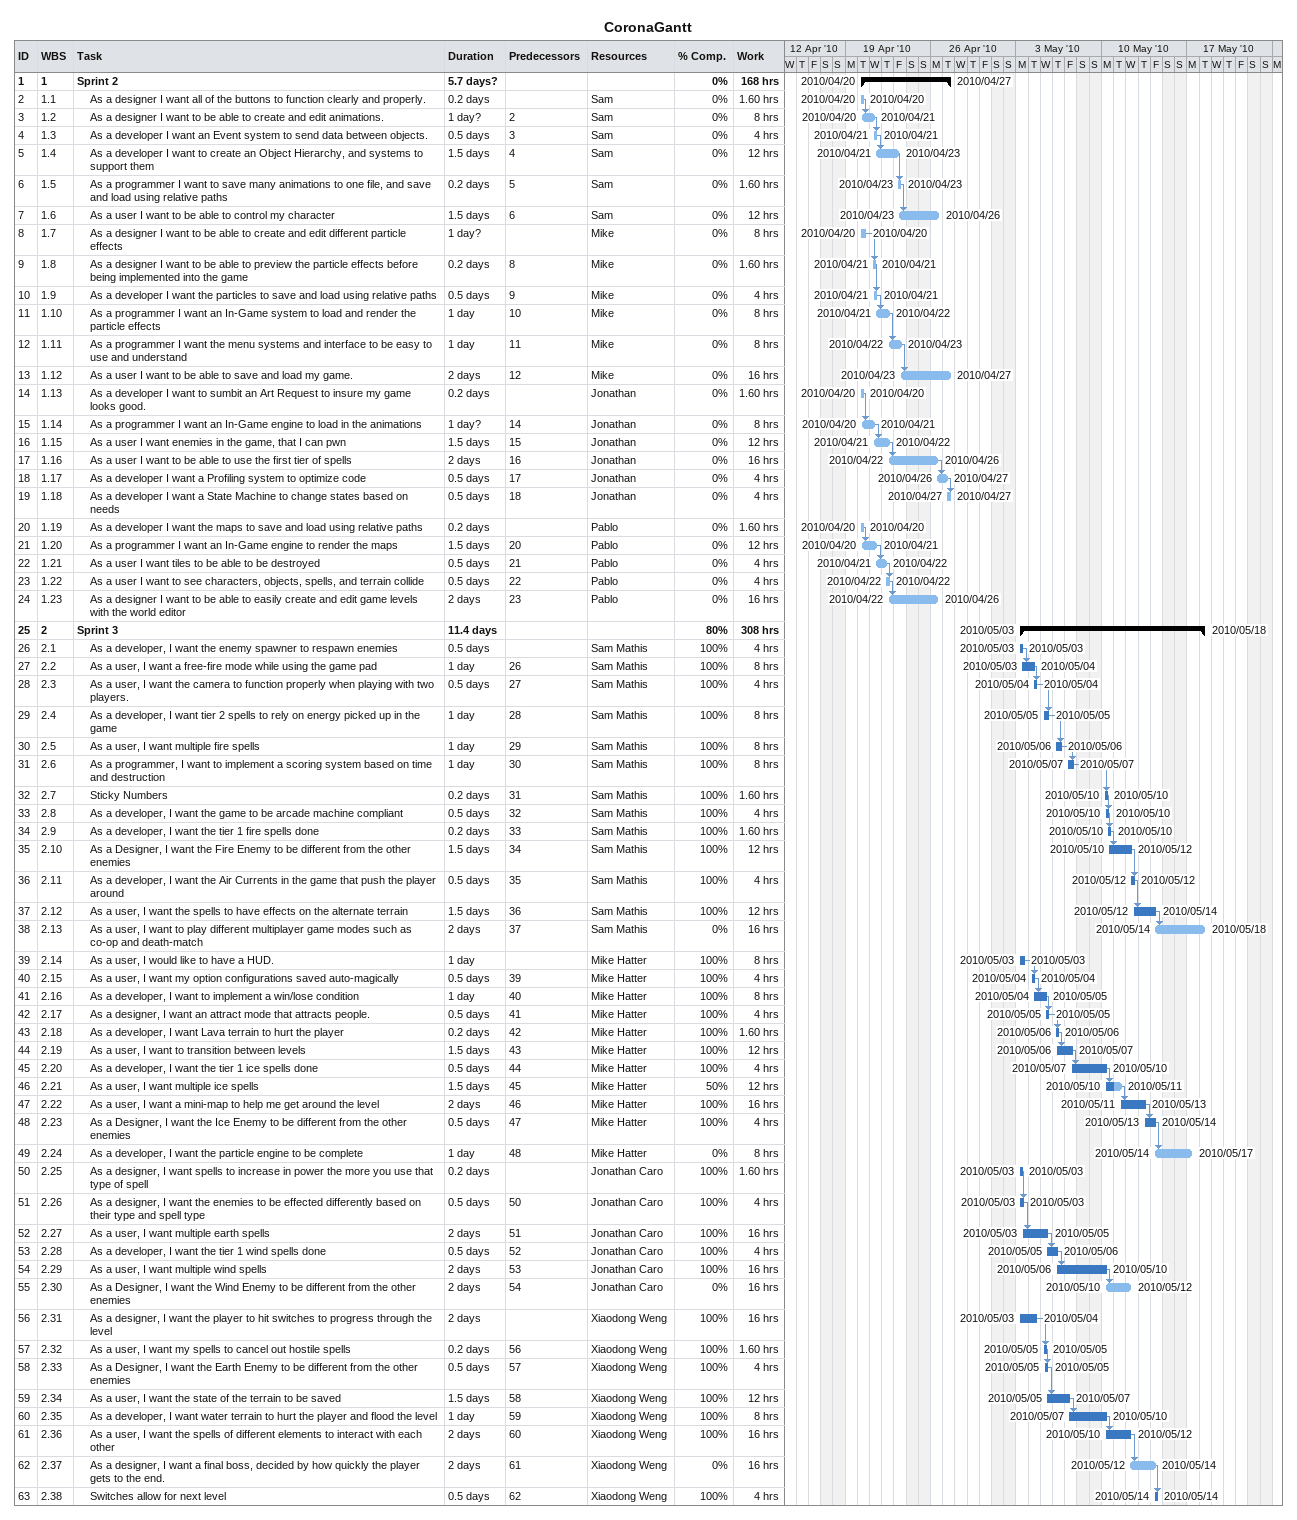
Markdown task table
CoronaGantt

| ID | WBS | Task | Duration | Start | Finish | Predecessors | Resources | % complete | Work (h) |
|---|---|---|---|---|---|---|---|---|---|
| 1 | 1 | **Sprint 2** | 5.7d? | 2010-04-20 | 2010-04-27 |  |  | 0 | 168 |
| 2 | 1.1 | As a designer I want all of the buttons to function clearly and properly. | 0.2d | 2010-04-20 | 2010-04-20 |  | Sam | 0 | 1.60 |
| 3 | 1.2 | As a designer I want to be able to create and edit animations. | 1d? | 2010-04-20 | 2010-04-21 | 2 | Sam | 0 | 8 |
| 4 | 1.3 | As a developer I want an Event system to send data between objects. | 0.5d | 2010-04-21 | 2010-04-21 | 3 | Sam | 0 | 4 |
| 5 | 1.4 | As a developer I want to create an Object Hierarchy, and systems to support them | 1.5d | 2010-04-21 | 2010-04-23 | 4 | Sam | 0 | 12 |
| 6 | 1.5 | As a programmer I want to save many animations to one file, and save and load using relative paths | 0.2d | 2010-04-23 | 2010-04-23 | 5 | Sam | 0 | 1.60 |
| 7 | 1.6 | As a user I want to be able to control my character | 1.5d | 2010-04-23 | 2010-04-26 | 6 | Sam | 0 | 12 |
| 8 | 1.7 | As a designer I want to be able to create and edit different particle effects | 1d? | 2010-04-20 | 2010-04-20 |  | Mike | 0 | 8 |
| 9 | 1.8 | As a designer I want to be able to preview the particle effects before being implemented into the game | 0.2d | 2010-04-21 | 2010-04-21 | 8 | Mike | 0 | 1.60 |
| 10 | 1.9 | As a developer I want the particles to save and load using relative paths | 0.5d | 2010-04-21 | 2010-04-21 | 9 | Mike | 0 | 4 |
| 11 | 1.10 | As a programmer I want an In-Game system to load and render the particle effects | 1d | 2010-04-21 | 2010-04-22 | 10 | Mike | 0 | 8 |
| 12 | 1.11 | As a programmer I want the menu systems and interface to be easy to use and understand | 1d | 2010-04-22 | 2010-04-23 | 11 | Mike | 0 | 8 |
| 13 | 1.12 | As a user I want to be able to save and load my game. | 2d | 2010-04-23 | 2010-04-27 | 12 | Mike | 0 | 16 |
| 14 | 1.13 | As a developer I want to sumbit an Art Request to insure my game looks good. | 0.2d | 2010-04-20 | 2010-04-20 |  | Jonathan | 0 | 1.60 |
| 15 | 1.14 | As a programmer I want an In-Game engine to load in the animations | 1d? | 2010-04-20 | 2010-04-21 | 14 | Jonathan | 0 | 8 |
| 16 | 1.15 | As a user I want enemies in the game, that I can pwn | 1.5d | 2010-04-21 | 2010-04-22 | 15 | Jonathan | 0 | 12 |
| 17 | 1.16 | As a user I want to be able to use the first tier of spells | 2d | 2010-04-22 | 2010-04-26 | 16 | Jonathan | 0 | 16 |
| 18 | 1.17 | As a developer I want a Profiling system to optimize code | 0.5d | 2010-04-26 | 2010-04-27 | 17 | Jonathan | 0 | 4 |
| 19 | 1.18 | As a developer I want a State Machine to change states based on needs | 0.5d | 2010-04-27 | 2010-04-27 | 18 | Jonathan | 0 | 4 |
| 20 | 1.19 | As a developer I want the maps to save and load using relative paths | 0.2d | 2010-04-20 | 2010-04-20 |  | Pablo | 0 | 1.60 |
| 21 | 1.20 | As a programmer I want an In-Game engine to render the maps | 1.5d | 2010-04-20 | 2010-04-21 | 20 | Pablo | 0 | 12 |
| 22 | 1.21 | As a user I want tiles to be able to be destroyed | 0.5d | 2010-04-21 | 2010-04-22 | 21 | Pablo | 0 | 4 |
| 23 | 1.22 | As a user I want to see characters, objects, spells, and terrain collide | 0.5d | 2010-04-22 | 2010-04-22 | 22 | Pablo | 0 | 4 |
| 24 | 1.23 | As a designer I want to be able to easily create and edit game levels with the world editor | 2d | 2010-04-22 | 2010-04-26 | 23 | Pablo | 0 | 16 |
| 25 | 2 | **Sprint 3** | 11.4d | 2010-05-03 | 2010-05-18 |  |  | 80 | 308 |
| 26 | 2.1 | As a developer, I want the enemy spawner to respawn enemies | 0.5d | 2010-05-03 | 2010-05-03 |  | Sam Mathis | 100 | 4 |
| 27 | 2.2 | As a user, I want a free-fire mode while using the game pad | 1d | 2010-05-03 | 2010-05-04 | 26 | Sam Mathis | 100 | 8 |
| 28 | 2.3 | As a user, I want the camera to function properly when playing with two players. | 0.5d | 2010-05-04 | 2010-05-04 | 27 | Sam Mathis | 100 | 4 |
| 29 | 2.4 | As a developer, I want tier 2 spells to rely on energy picked up in the game | 1d | 2010-05-05 | 2010-05-05 | 28 | Sam Mathis | 100 | 8 |
| 30 | 2.5 | As a user, I want multiple fire spells | 1d | 2010-05-06 | 2010-05-06 | 29 | Sam Mathis | 100 | 8 |
| 31 | 2.6 | As a programmer, I want to implement a scoring system based on time and destruction | 1d | 2010-05-07 | 2010-05-07 | 30 | Sam Mathis | 100 | 8 |
| 32 | 2.7 | Sticky Numbers | 0.2d | 2010-05-10 | 2010-05-10 | 31 | Sam Mathis | 100 | 1.60 |
| 33 | 2.8 | As a developer, I want the game to be arcade machine compliant | 0.5d | 2010-05-10 | 2010-05-10 | 32 | Sam Mathis | 100 | 4 |
| 34 | 2.9 | As a developer, I want the tier 1 fire spells done | 0.2d | 2010-05-10 | 2010-05-10 | 33 | Sam Mathis | 100 | 1.60 |
| 35 | 2.10 | As a Designer, I want the Fire Enemy to be different from the other enemies | 1.5d | 2010-05-10 | 2010-05-12 | 34 | Sam Mathis | 100 | 12 |
| 36 | 2.11 | As a developer, I want the Air Currents in the game that push the player around | 0.5d | 2010-05-12 | 2010-05-12 | 35 | Sam Mathis | 100 | 4 |
| 37 | 2.12 | As a user, I want the spells to have effects on the alternate terrain | 1.5d | 2010-05-12 | 2010-05-14 | 36 | Sam Mathis | 100 | 12 |
| 38 | 2.13 | As a user, I want to play different multiplayer game modes such as co-op and death-match | 2d | 2010-05-14 | 2010-05-18 | 37 | Sam Mathis | 0 | 16 |
| 39 | 2.14 | As a user, I would like to have a HUD. | 1d | 2010-05-03 | 2010-05-03 |  | Mike Hatter | 100 | 8 |
| 40 | 2.15 | As a user, I want my option configurations saved auto-magically | 0.5d | 2010-05-04 | 2010-05-04 | 39 | Mike Hatter | 100 | 4 |
| 41 | 2.16 | As a developer, I want to implement a win/lose condition | 1d | 2010-05-04 | 2010-05-05 | 40 | Mike Hatter | 100 | 8 |
| 42 | 2.17 | As a designer, I want an attract mode that attracts people. | 0.5d | 2010-05-05 | 2010-05-05 | 41 | Mike Hatter | 100 | 4 |
| 43 | 2.18 | As a developer, I want Lava terrain to hurt the player | 0.2d | 2010-05-06 | 2010-05-06 | 42 | Mike Hatter | 100 | 1.60 |
| 44 | 2.19 | As a user, I want to transition between levels | 1.5d | 2010-05-06 | 2010-05-07 | 43 | Mike Hatter | 100 | 12 |
| 45 | 2.20 | As a developer, I want the tier 1 ice spells done | 0.5d | 2010-05-07 | 2010-05-10 | 44 | Mike Hatter | 100 | 4 |
| 46 | 2.21 | As a user, I want multiple ice spells | 1.5d | 2010-05-10 | 2010-05-11 | 45 | Mike Hatter | 50 | 12 |
| 47 | 2.22 | As a user, I want a mini-map to help me get around the level | 2d | 2010-05-11 | 2010-05-13 | 46 | Mike Hatter | 100 | 16 |
| 48 | 2.23 | As a Designer, I want the Ice Enemy to be different from the other enemies | 0.5d | 2010-05-13 | 2010-05-14 | 47 | Mike Hatter | 100 | 4 |
| 49 | 2.24 | As a developer, I want the particle engine to be complete | 1d | 2010-05-14 | 2010-05-17 | 48 | Mike Hatter | 0 | 8 |
| 50 | 2.25 | As a designer, I want spells to increase in power the more you use that type of spell | 0.2d | 2010-05-03 | 2010-05-03 |  | Jonathan Caro | 100 | 1.60 |
| 51 | 2.26 | As a designer, I want the enemies to be effected differently based on their type and spell type | 0.5d | 2010-05-03 | 2010-05-03 | 50 | Jonathan Caro | 100 | 4 |
| 52 | 2.27 | As a user, I want multiple earth spells | 2d | 2010-05-03 | 2010-05-05 | 51 | Jonathan Caro | 100 | 16 |
| 53 | 2.28 | As a developer, I want the tier 1 wind spells done | 0.5d | 2010-05-05 | 2010-05-06 | 52 | Jonathan Caro | 100 | 4 |
| 54 | 2.29 | As a user, I want multiple wind spells | 2d | 2010-05-06 | 2010-05-10 | 53 | Jonathan Caro | 100 | 16 |
| 55 | 2.30 | As a Designer, I want the Wind Enemy to be different from the other enemies | 2d | 2010-05-10 | 2010-05-12 | 54 | Jonathan Caro | 0 | 16 |
| 56 | 2.31 | As a designer, I want the player to hit switches to progress through the level | 2d | 2010-05-03 | 2010-05-04 |  | Xiaodong Weng | 100 | 16 |
| 57 | 2.32 | As a user, I want my spells to cancel out hostile spells | 0.2d | 2010-05-05 | 2010-05-05 | 56 | Xiaodong Weng | 100 | 1.60 |
| 58 | 2.33 | As a Designer, I want the Earth Enemy to be different from the other enemies | 0.5d | 2010-05-05 | 2010-05-05 | 57 | Xiaodong Weng | 100 | 4 |
| 59 | 2.34 | As a user, I want the state of the terrain to be saved | 1.5d | 2010-05-05 | 2010-05-07 | 58 | Xiaodong Weng | 100 | 12 |
| 60 | 2.35 | As a developer, I want water terrain to hurt the player and flood the level | 1d | 2010-05-07 | 2010-05-10 | 59 | Xiaodong Weng | 100 | 8 |
| 61 | 2.36 | As a user, I want the spells of different elements to interact with each other | 2d | 2010-05-10 | 2010-05-12 | 60 | Xiaodong Weng | 100 | 16 |
| 62 | 2.37 | As a designer, I want a final boss, decided by how quickly the player gets to the end. | 2d | 2010-05-12 | 2010-05-14 | 61 | Xiaodong Weng | 0 | 16 |
| 63 | 2.38 | Switches allow for next level | 0.5d | 2010-05-14 | 2010-05-14 | 62 | Xiaodong Weng | 100 | 4 |
